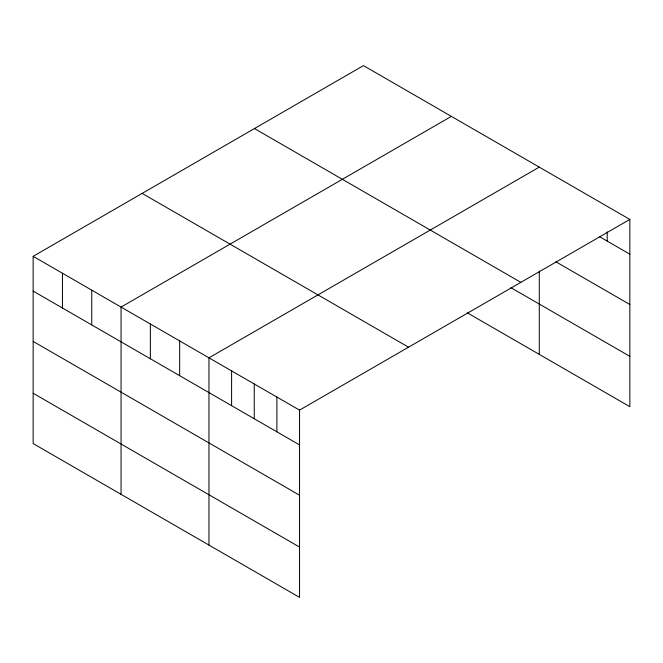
<?xml version="1.0" encoding="UTF-8"?>
<svg xmlns="http://www.w3.org/2000/svg" width="663" height="663" viewBox="0 0 663 663"><rect width="100%" height="100%" fill="white"/><g stroke="black" fill="none" stroke-linecap="round" stroke-linejoin="round"><path stroke-width="0.99" d="M33.15 256.324L299.535 410.124L299.535 597.38L33.15 443.58L33.15 256.324L363.465 65.62L629.85 219.42L629.85 406.676L467.357 312.853M451.37 116.373L121.056 307.077L121.056 494.333M539.276 167.126L208.961 357.829L208.961 545.085M299.535 410.124L629.85 219.42M599.369 236.583L629.85 254.178M555.826 261.769L629.85 304.499M254.459 128.556L520.845 282.347M510.866 287.651L629.85 356.346M142.155 193.397L408.541 347.188M33.15 291.09L299.535 444.89M33.15 341.412L299.535 495.211M33.15 393.258L299.535 547.058M607.209 231.909L607.209 241.108M539.276 271.159L539.276 354.382M276.894 397.054L276.894 431.812M254.252 383.976L254.252 418.743M231.602 370.907L231.602 405.665M179.665 340.915L179.665 375.681M150.36 324L150.36 358.758M91.751 290.162L91.751 324.928M62.455 273.247L62.455 308.005"/></g></svg>
